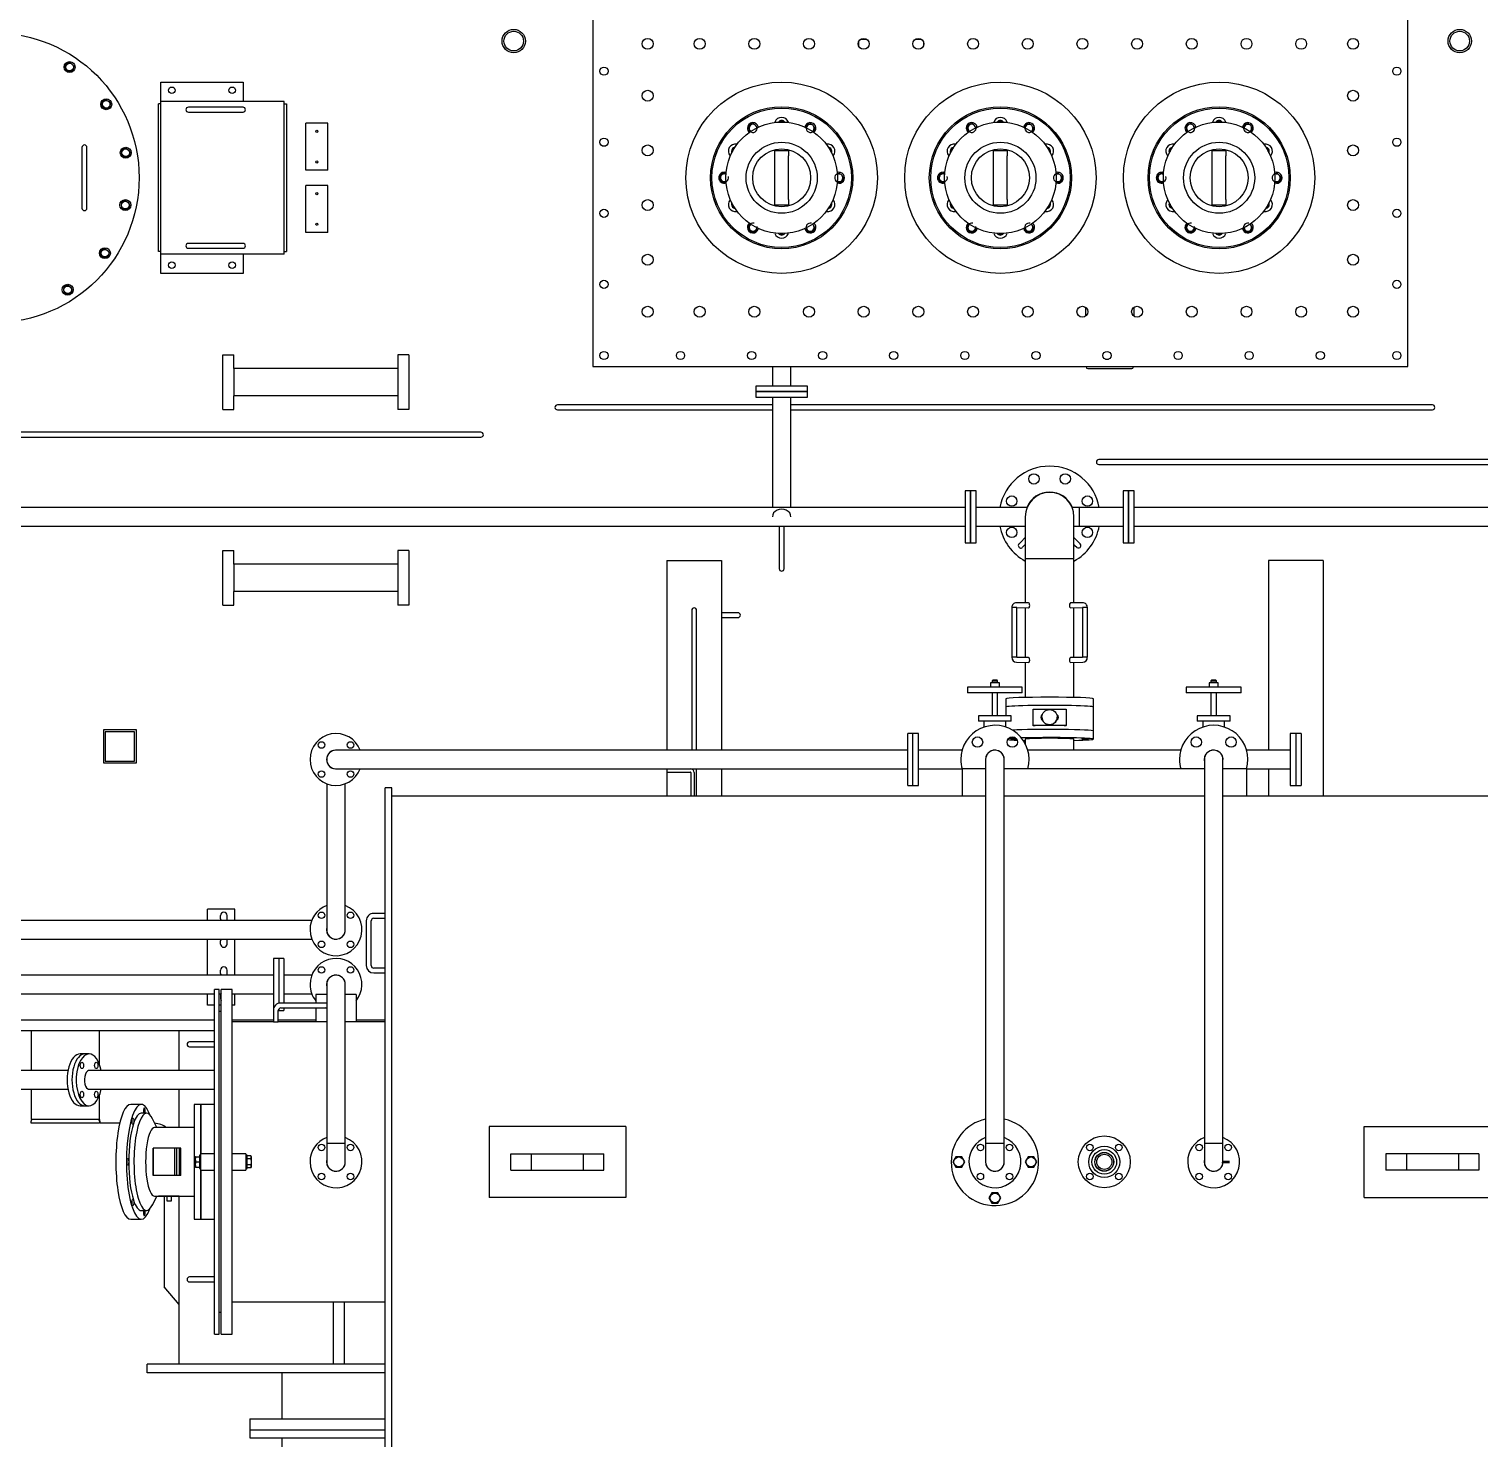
# Model space of a CAD drawing. Header units: millimetres. Extents: x 89978 to 501025, y -351975 to 835730.
# Drawn here: x 149587 to 152238, y -213591 to -211014 of the extents above; entities that cross this region are included whole.
import ezdxf

# ---------------------------------------------------------------- set-up
doc = ezdxf.new("R2010")
doc.units = ezdxf.units.MM
doc.header["$LTSCALE"] = 150
doc.layers.add('------00 Switch Gear_154kV', color=4, linetype='Continuous')

# ---------------------------------------------------------------- blocks, each defined once
blk = doc.blocks.new('X-1F-PLAN$0$top tr')
at = {"layer": '------00 Switch Gear_154kV', "linetype": 'Continuous'}
for p, q in [((322630, 115932.9), (322630, 116222.9)), ((322429, 116111.9), (322429, 114743.9)), ((322441, 116111.9), (322441, 114743.9)), ((322688.5, 115932.9), (322441, 115932.9)), ((322688.5, 115917.9), (322688.5, 115932.9)), ((322688.5, 115917.9), (322441, 115917.9)), ((322688.5, 115917.9), (322441, 115917.9)), ((322688.5, 115897.9), (322688.5, 115917.9)), ((322688.5, 115897.9), (322441, 115897.9)), ((322630, 115813.9), (322630, 115897.9)), ((322441, 115813.9), (322876, 115813.9)), ((322441, 115797.9), (322876, 115797.9)), ((322516, 115683.9), (322516, 115797.9)), ((322536, 115683.9), (322536, 115797.9)), ((322818, 115797.9), (322818, 115490.7)), ((322876, 115813.9), (322876, 115797.9)), ((322721, 115742.9), (322721, 115112.9)), ((322741, 115742.9), (322721, 115742.9)), ((322741, 115742.9), (322741, 115112.9)), ((322744.4, 115742.9), (322744.4, 115112.9)), ((322753.4, 115742.9), (322744.4, 115742.9)), ((322753.4, 115742.9), (322753.4, 115112.9)), ((322744.4, 115702.9), (322741, 115702.9)), ((322721, 115683.9), (322441, 115683.9)), ((322818, 115688.6), (322845.1, 115656.6)), ((322794.4, 115647.4), (322753.4, 115647.4)), ((322753.4, 115638.4), (322794.4, 115638.4)), ((322798.9, 115647.4), (322794.4, 115647.4)), ((322794.4, 115638.4), (322798.9, 115638.4)), ((322845.1, 115490.9), (322845.1, 115656.6)), ((322778.4, 115532.9), (322753.4, 115532.9)), ((322778.4, 115532.9), (322778.4, 115442.9)), ((322778.4, 115442.9), (322778.4, 115532.9)), ((322790.4, 115532.9), (322778.4, 115532.9)), ((322790.4, 115322.9), (322790.4, 115532.9)), ((322906.4, 115532.9), (322887, 115532.9)), ((322866.7, 115506.8), (322858.8, 115490.7)), ((322887, 115516.9), (322877.4, 115516.9)), ((320651, 115492.8), (320401, 115492.8)), ((320651, 115492.8), (320651, 115363)), ((321320.6, 115503.4), (321315.1, 115493.9)), ((321315.1, 115493.9), (321320.6, 115484.4)), ((321331.5, 115503.4), (321320.6, 115503.4)), ((321320.6, 115484.4), (321331.5, 115484.4)), ((321337, 115493.9), (321331.5, 115503.4)), ((321331.5, 115484.4), (321337, 115493.9)), ((322001, 115363), (322001, 115492.8)), ((322001, 115492.8), (322251, 115492.8)), ((322251, 115363), (322251, 115492.8)), ((322862.8, 115490.7), (322790.4, 115490.7)), ((322818, 115490.9), (322835.5, 115490.9)), ((322840.5, 115498.9), (322831.5, 115498.9)), ((322831.5, 115498.9), (322831.5, 115490.9)), ((322835.5, 115490.9), (322855.5, 115490.9)), ((322840.5, 115490.9), (322840.5, 115498.9)), ((322855.5, 115490.9), (322855.5, 115490.7)), ((322814.5, 115452.9), (322817.1, 115452.9)), ((322814.5, 115452.9), (322814.5, 115402.9)), ((322817.1, 115452.9), (322821.9, 115452.9)), ((322817.1, 115452.9), (322817.1, 115402.9)), ((322821.9, 115452.9), (322825.8, 115452.9)), ((322821.9, 115452.9), (322821.9, 115402.9)), ((322825.8, 115452.9), (322864.4, 115452.9)), ((322825.8, 115452.9), (322825.8, 115402.9)), ((322864.4, 115452.9), (322865.4, 115452.9)), ((322864.4, 115452.9), (322864.4, 115402.9)), ((322865.4, 115452.9), (322865.4, 115402.9)), ((320441, 115442.9), (320478.5, 115442.9)), ((320441, 115412.9), (320441, 115442.9)), ((320478.5, 115442.9), (320573.5, 115442.9)), ((320478.5, 115412.9), (320478.5, 115442.9)), ((320573.5, 115442.9), (320611, 115442.9)), ((320573.5, 115412.9), (320573.5, 115442.9)), ((320611, 115412.9), (320611, 115442.9)), ((320910.9, 115429.1), (320897.3, 115429.1)), ((320909, 115426.8), (320897.3, 115426.8)), ((320909, 115427.9), (320909, 115393.9)), ((320943, 115393.9), (320943, 115427.9)), ((321254.6, 115437.4), (321249.1, 115427.9)), ((321249.1, 115427.9), (321254.6, 115418.4)), ((321265.5, 115437.4), (321254.6, 115437.4)), ((321271, 115427.9), (321265.5, 115437.4)), ((321265.5, 115418.4), (321271, 115427.9)), ((321309, 115427.9), (321309, 115393.9)), ((321343, 115393.9), (321343, 115427.9)), ((321386.6, 115437.4), (321381.1, 115427.9)), ((321381.1, 115427.9), (321386.6, 115418.4)), ((321397.5, 115437.4), (321386.6, 115437.4)), ((321403, 115427.9), (321397.5, 115437.4)), ((321397.5, 115418.4), (321403, 115427.9)), ((322078.5, 115442.9), (322041, 115442.9)), ((322041, 115442.9), (322041, 115412.9)), ((322173.5, 115442.9), (322078.5, 115442.9)), ((322078.5, 115442.9), (322078.5, 115412.9)), ((322211, 115442.9), (322173.5, 115442.9)), ((322173.5, 115442.9), (322173.5, 115412.9)), ((322211, 115442.9), (322211, 115412.9)), ((322514, 115427.9), (322514, 115393.9)), ((322548, 115393.9), (322548, 115427.9)), ((322686.9, 115438.9), (322685.7, 115436.9)), ((322685.7, 115436.9), (322685.7, 115418.9)), ((322686.9, 115438.9), (322693.7, 115438.9)), ((322686.9, 115433.4), (322693.7, 115433.4)), ((322693.7, 115439.9), (322693.7, 115415.9)), ((322696, 115439.9), (322693.7, 115439.9)), ((322696, 115412.9), (322696, 115442.9)), ((322721, 115442.9), (322696, 115442.9)), ((322778.4, 115442.9), (322753.4, 115442.9)), ((322778.4, 115442.9), (322778.4, 115412.9)), ((322780.7, 115439.9), (322778.4, 115439.9)), ((322780.7, 115415.9), (322780.7, 115439.9)), ((322787.6, 115437.4), (322780.7, 115437.4)), ((322787.6, 115427.9), (322780.7, 115427.9)), ((322787.6, 115437.4), (322788.5, 115437.4)), ((322788.7, 115418.9), (322788.7, 115436.9)), ((320441, 115412.9), (320478.5, 115412.9)), ((320478.5, 115412.9), (320573.5, 115412.9)), ((320573.5, 115412.9), (320611, 115412.9)), ((321254.6, 115418.4), (321265.5, 115418.4)), ((321386.6, 115418.4), (321397.5, 115418.4)), ((322078.5, 115412.9), (322041, 115412.9)), ((322173.5, 115412.9), (322078.5, 115412.9)), ((322211, 115412.9), (322173.5, 115412.9)), ((322685.7, 115418.9), (322686.9, 115417)), ((322686.9, 115422.5), (322693.7, 115422.5)), ((322686.9, 115417), (322693.7, 115417)), ((322693.7, 115415.9), (322696, 115415.9)), ((322696, 115412.9), (322721, 115412.9)), ((322753.4, 115412.9), (322778.4, 115412.9)), ((322778.4, 115415.9), (322780.7, 115415.9)), ((322778.4, 115412.9), (322778.4, 115322.9)), ((322778.4, 115322.9), (322778.4, 115412.9)), ((322787.6, 115418.4), (322780.7, 115418.4)), ((322787.6, 115418.4), (322788.4, 115418.4)), ((322788.5, 115418.4), (322788.7, 115418.9)), ((322814.5, 115402.9), (322817.1, 115402.9)), ((322817.1, 115402.9), (322821.9, 115402.9)), ((322821.9, 115402.9), (322825.8, 115402.9)), ((322825.8, 115402.9), (322864.4, 115402.9)), ((322864.4, 115402.9), (322865.4, 115402.9)), ((320943, 115393.9), (320909, 115393.9)), ((320943, 115393.9), (320909, 115393.9)), ((320909, 115393.9), (320909, 115295)), ((320943, 115295), (320943, 115393.9)), ((321343, 115393.9), (321309, 115393.9)), ((321343, 115393.9), (321309, 115393.9)), ((321309, 115393.9), (321309, 115295)), ((321343, 115295), (321343, 115393.9)), ((322548, 115393.9), (322514, 115393.9)), ((322548, 115393.9), (322514, 115393.9)), ((322514, 115393.9), (322514, 115310.7)), ((322548, 115310.7), (322548, 115393.9)), ((320651, 115363), (320401, 115363)), ((322001, 115363), (322251, 115363)), ((322790.4, 115365.2), (322862.8, 115365.2)), ((322818, 115365.2), (322818, 115294.9)), ((322858.8, 115365.2), (322866.7, 115349.1)), ((322926.4, 115356.9), (322962.3, 115356.9)), ((322962.3, 115356.9), (322962.3, 115353.8)), ((322963.5, 115356.9), (323088.5, 115356.9)), ((322963.5, 115353.7), (322963.5, 115356.9)), ((323088.5, 115349.9), (322963.5, 115349.9)), ((322963.5, 115349.9), (322963.5, 115306.1)), ((323088.5, 115356.9), (323088.5, 115353.7)), ((323088.5, 115294.9), (323088.5, 115349.9)), ((322753.4, 115322.9), (322778.4, 115322.9)), ((322778.4, 115322.9), (322790.4, 115322.9)), ((322877.4, 115338.9), (322887, 115338.9)), ((322887, 115322.9), (322906.4, 115322.9)), ((322990.3, 115325.4), (322982.5, 115325.4)), ((322999, 115325.4), (322990.3, 115325.4)), ((320909, 115295), (320909, 115271)), ((320943, 115271), (320943, 115295)), ((321309, 115295), (321309, 115271)), ((321343, 115271), (321343, 115295)), ((322514, 115310.7), (322514, 115283.3)), ((322548, 115283.3), (322548, 115310.7)), ((322984, 115294.9), (322753.4, 115294.9)), ((323370.1, 115294.9), (323021, 115294.9)), ((320909, 115271), (320909, 114702)), ((320943, 114702), (320943, 115271)), ((321309, 115271), (321309, 114702)), ((321343, 114702), (321343, 115271)), ((322514, 115283.3), (322514, 115110)), ((322548, 115110), (322548, 115283.3)), ((322753.4, 115260.9), (322984, 115260.9)), ((322818, 115260.9), (322818, 115187.9)), ((322963.5, 115249.8), (322963.5, 115187.9)), ((323021, 115260.9), (323370.1, 115260.9)), ((323088.5, 115187.9), (323088.5, 115260.9)), ((322794.4, 115217.4), (322753.4, 115217.4)), ((322798.9, 115217.4), (322794.4, 115217.4)), ((322982.5, 115230.4), (322990.3, 115230.4)), ((322990.3, 115230.4), (322999, 115230.4)), ((322753.4, 115208.4), (322794.4, 115208.4)), ((323229, 115187.9), (322753.4, 115187.9)), ((322794.4, 115208.4), (322798.9, 115208.4)), ((322441, 115171.9), (322514, 115171.9)), ((322494, 115167.9), (322441, 115167.9)), ((322494, 115121.9), (322494, 115171.9)), ((322494, 115171.9), (322514, 115171.9)), ((322548, 115171.9), (322636.5, 115171.9)), ((322548, 115171.9), (322568, 115171.9)), ((322568, 115146.4), (322568, 115171.9)), ((322636.5, 115167.9), (322568, 115167.9)), ((322645.5, 115171.9), (322636.5, 115171.9)), ((322636.5, 115171.9), (322636.5, 115150.9)), ((322645.5, 115171.9), (322721, 115171.9)), ((322645.5, 115150.9), (322645.5, 115171.9)), ((322721, 115167.9), (322645.5, 115167.9)), ((323229, 115167.9), (322753.4, 115167.9)), ((322632, 115146.4), (322550, 115146.4)), ((322550, 115137.4), (322632, 115137.4)), ((322568, 115121.9), (322568, 115137.4)), ((322626.5, 115146.4), (322626.5, 115150.9)), ((322635.5, 115150.9), (322626.5, 115150.9)), ((322626.5, 115055.9), (322626.5, 115137.4)), ((322635.5, 115148.1), (322635.5, 115150.9)), ((322635.5, 115148.1), (322635.5, 115150.9)), ((322636.5, 115150.9), (322635.5, 115150.9)), ((322635.5, 115055.9), (322635.5, 115137.9)), ((322635.5, 115055.9), (322635.5, 115137.9)), ((322645.5, 115055.9), (322645.5, 115150.9)), ((322716, 115141.4), (322721, 115141.4)), ((322716, 115141.4), (322716, 115120.4)), ((322741, 115152.9), (322744.4, 115152.9)), ((322741, 115141.4), (322744.4, 115141.4)), ((322753.4, 115141.4), (322759, 115141.4)), ((322759, 115141.4), (322766, 115141.4)), ((322766, 115141.4), (322766, 115120.4)), ((322494, 115121.9), (322514, 115121.9)), ((322514, 115110), (322514, 115103.4)), ((322548, 115121.9), (322568, 115121.9)), ((322548, 115103.4), (322548, 115110)), ((322626.5, 115120.4), (322575.4, 115120.4)), ((322721, 115120.4), (322645.5, 115120.4)), ((322721, 115112.9), (322741, 115112.9)), ((322744.4, 115120.4), (322741, 115120.4)), ((322742, 115123.4), (322742, 115129.4)), ((322744.4, 115112.9), (322753.4, 115112.9)), ((323212, 115120.4), (322753.4, 115120.4)), ((322462, 115082.4), (322441, 115082.4)), ((322531, 115086.4), (322534, 115086.4)), ((322575.4, 115086.4), (322626.5, 115086.4)), ((322645.5, 115086.4), (323212, 115086.4)), ((322716, 115086.4), (322716, 115020.4)), ((322730, 115083.4), (322730, 115077.4)), ((322742, 115083.4), (322742, 115077.4)), ((322766, 115086.4), (322766, 115020.4)), ((322441, 115073.4), (322462, 115073.4)), ((322466.5, 115068.9), (322466.5, 114986.9)), ((322475.5, 114986.9), (322475.5, 115068.9)), ((322626.5, 115055.9), (322635.5, 115055.9)), ((322635.5, 115055.9), (322645.5, 115055.9)), ((322730, 115029.4), (322730, 115023.4)), ((322742, 115029.4), (322742, 115023.4)), ((322514, 115003.4), (322514, 114991.9)), ((322534, 115020.4), (322531, 115020.4)), ((322548, 114991.9), (322548, 115003.4)), ((323291.5, 115020.4), (322575.4, 115020.4)), ((322462, 114982.4), (322441, 114982.4)), ((322441, 114973.4), (322462, 114973.4)), ((322514, 114991.9), (322514, 114736.3)), ((322548, 114736.3), (322548, 114991.9)), ((322575.4, 114986.4), (323291.5, 114986.4)), ((322716, 114986.4), (322716, 114965.4)), ((322730, 114983.4), (322730, 114977.4)), ((322742, 114983.4), (322742, 114977.4)), ((322766, 114986.4), (322766, 114965.4)), ((322716, 114965.4), (322759, 114965.4)), ((322759, 114965.4), (322766, 114965.4)), ((320223, 114758.9), (320866, 114758.9)), ((320726, 114327.9), (320726, 114758.9)), ((320766, 114644.4), (320766, 114739.4)), ((320776, 114739.4), (320766, 114739.4)), ((320776, 114644.4), (320776, 114739.4)), ((320776, 114644.4), (320776, 114739.4)), ((320786, 114739.4), (320776, 114739.4)), ((320786, 114644.4), (320786, 114739.4)), ((320826, 114708.9), (320826, 114758.9)), ((320866, 114708.9), (320866, 114758.9)), ((320866, 114758.9), (320909, 114758.9)), ((320943, 114758.9), (321309, 114758.9)), ((321343, 114758.9), (321386, 114758.9)), ((321386, 114758.9), (322429, 114758.9)), ((321386, 114708.9), (321386, 114758.9)), ((321466, 114739.4), (321466, 114644.4)), ((321476, 114739.4), (321466, 114739.4)), ((321476, 114739.4), (321476, 114644.4)), ((321476, 114739.4), (321476, 114644.4)), ((321485, 114739.4), (321476, 114739.4)), ((321485, 114739.4), (321485, 114644.4)), ((321826, 114708.9), (321826, 114758.9)), ((321871.5, 114758.9), (321871.5, 114708.9)), ((321876, 114715.9), (321876, 114758.9)), ((321882, 114715.9), (321882, 114758.9)), ((321926, 114714.9), (321926, 114758.9)), ((322429, 114743.9), (322441, 114743.9)), ((320865.9, 114708.9), (320786, 114708.9)), ((320866, 114708.9), (320909, 114708.9)), ((320943, 114708.9), (321309, 114708.9)), ((321343, 114708.9), (321386, 114708.9)), ((321466, 114708.9), (321386.2, 114708.9)), ((321883, 114708.9), (321485, 114708.9)), ((321880.5, 114708.9), (321880.5, 114709.4)), ((321926, 114714.9), (321883, 114714.9)), ((321926, 114708.9), (321883, 114708.9)), ((321926, 114708.9), (321926, 114714.9)), ((322497, 114708.9), (321926, 114708.9)), ((322531, 114708.9), (322497, 114708.9)), ((320909, 114702), (320909, 114691.9)), ((320943, 114691.9), (320943, 114702)), ((321309, 114702), (321309, 114691.9)), ((321343, 114691.9), (321343, 114702)), ((322548, 114691.9), (322548, 114694.9)), ((322956, 114697.9), (322896, 114697.9)), ((322896, 114697.9), (322896, 114637.9)), ((322899.2, 114694.7), (322899.2, 114641.1)), ((322952.8, 114694.7), (322899.2, 114694.7)), ((322952.8, 114641.1), (322952.8, 114694.7)), ((322956, 114637.9), (322956, 114697.9)), ((320786, 114674.9), (320865.9, 114674.9)), ((320826, 114327.9), (320826, 114674.9)), ((320986.2, 114674.9), (321265.9, 114674.9)), ((321181.5, 114674.9), (321181.5, 114654.7)), ((321270.6, 114654.7), (321270.6, 114663.1)), ((321386.2, 114674.9), (321466, 114674.9)), ((321485, 114674.9), (322497, 114674.9)), ((321826, 114327.9), (321826, 114674.9)), ((321871.5, 114674.9), (321871.5, 114424.7)), ((321880.5, 114424.7), (321880.5, 114674.9)), ((321926, 114327.9), (321926, 114674.9)), ((322497, 114674.9), (322531, 114674.9)), ((320766, 114644.4), (320776, 114644.4)), ((320776, 114644.4), (320786, 114644.4)), ((320906, 114632.7), (320906, 114621.9)), ((320946, 114621.9), (320946, 114632.7)), ((321146, 114654.7), (321146, 114639.7)), ((321146, 114639.7), (321146, 114595.8)), ((321196, 114630.2), (321196, 114630)), ((321196, 114630), (321226, 114630)), ((321196, 114600), (321196, 114630)), ((321226, 114630), (321256, 114630)), ((321256, 114630.2), (321256, 114630)), ((321256, 114630), (321256, 114600)), ((321306, 114632.7), (321306, 114621.9)), ((321346, 114621.9), (321346, 114632.7)), ((321466, 114644.4), (321476, 114644.4)), ((321476, 114644.4), (321485, 114644.4)), ((322896, 114637.9), (322956, 114637.9)), ((322899.2, 114641.1), (322952.8, 114641.1)), ((320896, 114621.9), (320956, 114621.9)), ((320896, 114621.9), (320896, 114611.9)), ((320896, 114611.9), (320956, 114611.9)), ((320921, 114611.9), (320921, 114569.9)), ((320931, 114569.9), (320931, 114611.9)), ((320956, 114611.9), (320956, 114621.9)), ((321209.8, 114615), (321209.8, 114614.6)), ((321213.1, 114619.9), (321211.9, 114619.1)), ((321212.9, 114619.4), (321211.9, 114618.7)), ((321211.9, 114610.6), (321212.8, 114609.9)), ((321212, 114614.6), (321212, 114614.5)), ((321240.2, 114619.1), (321239, 114619.9)), ((321240.2, 114618.7), (321239.2, 114619.4)), ((321239.3, 114609.9), (321240.2, 114610.6)), ((321240, 114614.5), (321240, 114614.6)), ((321242.3, 114614.6), (321242.3, 114615)), ((321296, 114621.9), (321356, 114621.9)), ((321296, 114621.9), (321296, 114611.9)), ((321296, 114611.9), (321356, 114611.9)), ((321306, 114595.8), (321306, 114611.9)), ((321321, 114611.9), (321321, 114569.9)), ((321331, 114569.9), (321331, 114611.9)), ((321356, 114611.9), (321356, 114621.9)), ((321146, 114595.8), (321146, 114580.8)), ((321181.5, 114578.5), (321181.5, 114514.4)), ((321226, 114600), (321196, 114600)), ((321256, 114600), (321226, 114600)), ((321270.6, 114514.4), (321270.6, 114578.5)), ((321306, 114580.8), (321306, 114595.8)), ((320876, 114569.9), (320976, 114569.9)), ((320876, 114569.9), (320876, 114559.9)), ((320876, 114559.9), (320976, 114559.9)), ((320917.8, 114559.9), (320917.8, 114551.9)), ((320917.8, 114551.9), (320934.3, 114551.9)), ((320921, 114551.9), (320921, 114547.9)), ((320931, 114547.9), (320931, 114551.9)), ((320934.3, 114551.9), (320934.3, 114559.9)), ((320976, 114559.9), (320976, 114569.9)), ((321276, 114569.9), (321376, 114569.9)), ((321276, 114569.9), (321276, 114559.9)), ((321276, 114559.9), (321376, 114559.9)), ((321317.8, 114559.9), (321317.8, 114551.9)), ((321317.8, 114551.9), (321334.3, 114551.9)), ((321321, 114551.9), (321321, 114547.9)), ((321331, 114547.9), (321331, 114551.9)), ((321334.3, 114551.9), (321334.3, 114559.9)), ((321376, 114559.9), (321376, 114569.9)), ((320931, 114547.9), (320921, 114547.9)), ((320921, 114547.9), (320922, 114546.9)), ((320922, 114546.9), (320930, 114546.9)), ((320930, 114546.9), (320931, 114547.9)), ((321331, 114547.9), (321321, 114547.9)), ((321321, 114547.9), (321322, 114546.9)), ((321322, 114546.9), (321330, 114546.9)), ((321330, 114546.9), (321331, 114547.9)), ((321157, 114505), (321157, 114414.1)), ((321187.4, 114514.5), (321165.3, 114514.1)), ((321166, 114505.1), (321187.6, 114505.5)), ((321166, 114414.1), (321166, 114505)), ((321181.5, 114505.4), (321181.5, 114414.5)), ((321264.5, 114505.5), (321286.1, 114505.1)), ((321286.8, 114514.1), (321264.7, 114514.5)), ((321270.6, 114414.5), (321270.6, 114505.4)), ((321286.1, 114505), (321286.1, 114414.1)), ((321295.1, 114414.1), (321295.1, 114505)), ((321805, 114432.4), (321796, 114432.4)), ((321796, 114423.4), (321805, 114423.4)), ((321826, 114432.4), (321805, 114432.4)), ((321805, 114423.4), (321826, 114423.4)), ((321871.5, 114424.7), (321871.5, 114419.2)), ((321880.5, 114419.2), (321880.5, 114424.7)), ((321165.5, 114405.2), (321187.6, 114405.6)), ((321187.4, 114414.6), (321166, 114414.2)), ((321181.5, 114405.5), (321181.5, 114324.1)), ((321264.5, 114405.6), (321286.6, 114405.2)), ((321286.1, 114414.2), (321264.7, 114414.6)), ((321270.6, 114324.1), (321270.6, 114405.5)), ((322398, 114409.9), (322418, 114409.9)), ((322398, 114309.9), (322398, 114409.9)), ((322418, 114384.9), (322418, 114409.9)), ((322718, 114409.9), (322718, 114384.9)), ((322738, 114409.9), (322718, 114409.9)), ((322738, 114409.9), (322738, 114309.9)), ((322418, 114384.9), (322455.4, 114384.9)), ((322418, 114334.9), (322418, 114384.9)), ((322455.4, 114384.9), (322680.7, 114384.9)), ((322680.7, 114384.9), (322718, 114384.9)), ((322718, 114334.9), (322718, 114384.9)), ((321711.5, 114342.9), (321711.5, 114333.9)), ((321720.5, 114333.9), (321720.5, 114342.9)), ((320726, 114327.9), (320826, 114327.9)), ((320726, 114327.9), (320826, 114327.9)), ((321181.5, 114324.1), (321181.5, 114247.9)), ((321270.6, 114324.1), (321181.5, 114324.1)), ((321270.6, 114247.9), (321270.6, 114324.1)), ((321711.5, 114333.9), (321711.5, 114264.9)), ((321720.5, 114264.9), (321720.5, 114333.9)), ((321926, 114327.9), (321826, 114327.9)), ((321926, 114327.9), (321826, 114327.9)), ((322418, 114334.9), (322455.4, 114334.9)), ((322418, 114309.9), (322418, 114334.9)), ((322455.4, 114334.9), (322680.7, 114334.9)), ((322680.7, 114334.9), (322718, 114334.9)), ((322718, 114334.9), (322718, 114309.9)), ((321071.5, 114295.4), (321071.5, 114200.4)), ((321081.5, 114295.4), (321071.5, 114295.4)), ((321081.5, 114200.4), (321081.5, 114295.4)), ((321091.5, 114295.4), (321081.5, 114295.4)), ((321081.5, 114295.4), (321081.5, 114200.4)), ((321091.5, 114200.4), (321091.5, 114295.4)), ((321170.1, 114297.5), (321173.3, 114294.3)), ((321173.3, 114294.3), (321181.5, 114286.1)), ((321179.7, 114300.7), (321176.5, 114303.8)), ((321181.5, 114298.9), (321179.7, 114300.7)), ((321272.4, 114300.7), (321270.6, 114298.9)), ((321270.6, 114286.1), (321278.8, 114294.3)), ((321275.6, 114303.8), (321272.4, 114300.7)), ((321278.8, 114294.3), (321281.9, 114297.5)), ((321360.6, 114295.4), (321360.6, 114200.4)), ((321370.6, 114295.4), (321360.6, 114295.4)), ((321370.6, 114295.4), (321370.6, 114200.4)), ((321370.6, 114200.4), (321370.6, 114295.4)), ((321380.6, 114295.4), (321370.6, 114295.4)), ((321380.6, 114200.4), (321380.6, 114295.4)), ((322398, 114309.9), (322418, 114309.9)), ((322738, 114309.9), (322718, 114309.9)), ((321070.6, 114264.9), (319738.3, 114264.9)), ((321071.5, 114264.9), (321070.6, 114264.9)), ((321181.5, 114264.9), (321091.5, 114264.9)), ((321171.5, 114264.9), (321091.5, 114264.9)), ((321171.5, 114264.9), (321171.5, 114230.9)), ((321360.6, 114264.9), (321270.6, 114264.9)), ((321579.7, 114264.9), (321380.6, 114264.9)), ((321581.5, 114264.9), (321579.7, 114264.9)), ((323193.8, 114264.9), (321581.5, 114264.9)), ((319738.3, 114230.9), (321070.6, 114230.9)), ((321070.6, 114230.9), (321071.5, 114230.9)), ((321091.5, 114230.9), (321184.9, 114230.9)), ((321091.5, 114230.9), (321171.5, 114230.9)), ((321267.2, 114230.9), (321360.6, 114230.9)), ((321380.6, 114230.9), (321579.7, 114230.9)), ((321579.7, 114230.9), (321581.5, 114230.9)), ((321581.5, 114230.9), (323193.8, 114230.9)), ((321699, 114230.9), (321699, 114139.1)), ((321733, 114139.1), (321733, 114230.9)), ((321071.5, 114200.4), (321081.5, 114200.4)), ((321081.5, 114200.4), (321091.5, 114200.4)), ((321360.6, 114200.4), (321370.6, 114200.4)), ((321370.6, 114200.4), (321380.6, 114200.4)), ((321127, 114152.4), (319545, 114152.4)), ((321136, 114152.4), (321127, 114152.4)), ((319545, 114143.4), (321127, 114143.4)), ((321127, 114143.4), (321136, 114143.4)), ((321699, 114139.1), (321699, 114111.3)), ((321733, 114111.3), (321733, 114139.1)), ((321699, 114111.3), (321699, 114028.9)), ((321733, 114028.9), (321733, 114111.3)), ((322275, 114102.4), (322266, 114102.4)), ((323257, 114102.4), (322275, 114102.4)), ((322266, 114093.4), (322275, 114093.4)), ((322275, 114093.4), (323257, 114093.4)), ((320535, 114052.4), (320526, 114052.4)), ((321699, 114052.4), (320535, 114052.4)), ((322117, 114052.4), (321733, 114052.4)), ((322126, 114052.4), (322117, 114052.4)), ((322398, 114051.9), (322418, 114051.9)), ((322398, 113951.9), (322398, 114051.9)), ((322418, 114026.9), (322418, 114051.9)), ((322718, 114051.9), (322718, 114026.9)), ((322738, 114051.9), (322718, 114051.9)), ((322738, 114051.9), (322738, 113951.9)), ((320526, 114043.4), (320535, 114043.4)), ((320535, 114043.4), (321699, 114043.4)), ((321763.5, 114028.9), (321668.5, 114028.9)), ((321668.5, 114028.9), (321668.5, 114018.9)), ((321668.5, 114018.9), (321763.5, 114018.9)), ((321668.5, 114018.9), (321668.5, 114008.9)), ((321763.5, 114018.9), (321668.5, 114018.9)), ((321733, 114043.4), (322117, 114043.4)), ((321763.5, 114018.9), (321763.5, 114028.9)), ((321763.5, 114008.9), (321763.5, 114018.9)), ((322117, 114043.4), (322126, 114043.4)), ((322418, 114026.9), (322455.4, 114026.9)), ((322418, 113976.9), (322418, 114026.9)), ((322455.4, 114026.9), (322680.7, 114026.9)), ((322680.7, 114026.9), (322718, 114026.9)), ((322718, 113976.9), (322718, 114026.9)), ((321668.5, 114008.9), (321763.5, 114008.9)), ((321699, 114008.9), (321699, 113972.9)), ((321733, 113972.9), (321733, 114008.9)), ((322061, 113972.9), (320571, 113972.9)), ((320571, 113972.9), (320571, 113282.9)), ((321072.8, 113973.9), (321072.8, 113972.9)), ((321156.3, 113976.9), (321075.8, 113976.9)), ((321159.3, 113972.9), (321159.3, 113973.9)), ((322061, 113282.9), (322061, 113972.9)), ((322418, 113976.9), (322455.4, 113976.9)), ((322418, 113951.9), (322418, 113976.9)), ((322455.4, 113976.9), (322680.7, 113976.9)), ((322680.7, 113976.9), (322718, 113976.9)), ((322718, 113976.9), (322718, 113951.9)), ((321123.7, 113959.9), (321118.4, 113959.9)), ((322398, 113951.9), (322418, 113951.9)), ((322738, 113951.9), (322718, 113951.9)), ((321071.5, 113881.3), (321071.5, 113864.6)), ((321160.6, 113864.6), (321160.6, 113881.3)), ((322701, 113767.4), (322701, 113802.9)), ((322701, 113802.9), (322851, 113802.9)), ((322851, 113802.9), (322851, 113767.4)), ((322621.5, 113492.9), (322621.5, 113762.9)), ((322626, 113762.9), (322621.5, 113762.9)), ((322626, 113767.4), (322626, 113488.4)), ((322626, 113767.4), (322851, 113767.4)), ((322714.5, 113756.9), (322701, 113756.9)), ((322787.5, 113756.9), (322714.5, 113756.9)), ((322801, 113756.9), (322787.5, 113756.9)), ((322851, 113767.4), (322851, 113488.4)), ((322851, 113762.9), (322855.5, 113762.9)), ((322855.5, 113762.9), (322855.5, 113492.9)), ((320916, 113731.6), (320913, 113729.9)), ((320919, 113729.9), (320916, 113731.6)), ((321316, 113731.6), (321313, 113729.9)), ((321319, 113729.9), (321316, 113731.6)), ((321716, 113731.6), (321713, 113729.9)), ((321719, 113729.9), (321716, 113731.6)), ((322546, 113727.9), (322546, 113641.9)), ((322546, 113727.9), (322586, 113727.9)), ((322586, 113727.9), (322586, 113641.9)), ((322701, 113747.9), (322714.5, 113747.9)), ((322714.5, 113747.9), (322787.5, 113747.9)), ((322787.5, 113747.9), (322801, 113747.9)), ((320829.2, 113681.5), (320826.2, 113679.8)), ((320826.2, 113679.8), (320826.2, 113676.3)), ((320903.5, 113667.9), (320903.5, 113677.9)), ((320903.5, 113677.9), (320928.5, 113677.9)), ((320928.5, 113677.9), (320928.5, 113667.9)), ((321005.8, 113679.8), (321002.8, 113681.5)), ((321005.8, 113676.3), (321005.8, 113679.8)), ((321229.2, 113681.5), (321226.2, 113679.8)), ((321226.2, 113679.8), (321226.2, 113676.3)), ((321303.5, 113667.9), (321303.5, 113677.9)), ((321303.5, 113677.9), (321328.5, 113677.9)), ((321328.5, 113677.9), (321328.5, 113667.9)), ((321405.8, 113679.8), (321402.8, 113681.5)), ((321405.8, 113676.3), (321405.8, 113679.8)), ((321629.2, 113681.5), (321626.2, 113679.8)), ((321626.2, 113679.8), (321626.2, 113676.3)), ((321703.5, 113667.9), (321703.5, 113677.9)), ((321703.5, 113677.9), (321728.5, 113677.9)), ((321728.5, 113677.9), (321728.5, 113667.9)), ((321805.8, 113679.8), (321802.8, 113681.5)), ((321805.8, 113676.3), (321805.8, 113679.8)), ((322986.5, 113683.4), (322986.5, 113678.9)), ((322986.5, 113678.9), (322986.5, 113576.9)), ((322995.5, 113678.9), (322995.5, 113683.4)), ((322995.5, 113576.9), (322995.5, 113678.9)), ((320903.5, 113667.9), (320903.5, 113587.9)), ((320928.5, 113667.9), (320928.5, 113587.9)), ((321303.5, 113667.9), (321303.5, 113587.9)), ((321328.5, 113667.9), (321328.5, 113587.9)), ((321703.5, 113667.9), (321703.5, 113587.9)), ((321728.5, 113667.9), (321728.5, 113587.9)), ((322546, 113641.9), (322586, 113641.9)), ((322546, 113613.9), (322546, 113527.9)), ((322546, 113613.9), (322586, 113613.9)), ((322586, 113613.9), (322586, 113527.9)), ((320826.2, 113579.6), (320826.2, 113576.1)), ((320826.2, 113576.1), (320829.2, 113574.4)), ((320903.5, 113577.9), (320903.5, 113587.9)), ((320928.5, 113577.9), (320903.5, 113577.9)), ((320928.5, 113587.9), (320928.5, 113577.9)), ((321002.8, 113574.4), (321005.8, 113576.1)), ((321005.8, 113576.1), (321005.8, 113579.6)), ((321226.2, 113579.6), (321226.2, 113576.1)), ((321226.2, 113576.1), (321229.2, 113574.4)), ((321303.5, 113577.9), (321303.5, 113587.9)), ((321328.5, 113577.9), (321303.5, 113577.9)), ((321328.5, 113587.9), (321328.5, 113577.9)), ((321402.8, 113574.4), (321405.8, 113576.1)), ((321405.8, 113576.1), (321405.8, 113579.6)), ((321626.2, 113579.6), (321626.2, 113576.1)), ((321626.2, 113576.1), (321629.2, 113574.4)), ((321703.5, 113577.9), (321703.5, 113587.9)), ((321728.5, 113577.9), (321703.5, 113577.9)), ((321728.5, 113587.9), (321728.5, 113577.9)), ((321802.8, 113574.4), (321805.8, 113576.1)), ((321805.8, 113576.1), (321805.8, 113579.6)), ((322986.5, 113576.9), (322986.5, 113572.4)), ((322995.5, 113572.4), (322995.5, 113576.9)), ((320913, 113526), (320916, 113524.3)), ((320916, 113524.3), (320919, 113526)), ((321313, 113526), (321316, 113524.3)), ((321316, 113524.3), (321319, 113526)), ((321713, 113526), (321716, 113524.3)), ((321716, 113524.3), (321719, 113526)), ((322546, 113527.9), (322586, 113527.9)), ((322626, 113492.9), (322621.5, 113492.9)), ((322626, 113488.4), (322851, 113488.4)), ((322714.5, 113507.9), (322701, 113507.9)), ((322701, 113498.9), (322714.5, 113498.9)), ((322701, 113452.9), (322701, 113488.4)), ((322787.5, 113507.9), (322714.5, 113507.9)), ((322714.5, 113498.9), (322787.5, 113498.9)), ((322801, 113507.9), (322787.5, 113507.9)), ((322787.5, 113498.9), (322801, 113498.9)), ((322851, 113492.9), (322855.5, 113492.9)), ((322851, 113488.4), (322851, 113452.9)), ((322851, 113452.9), (322701, 113452.9)), ((321456.5, 113379.8), (321456.5, 113386.1)), ((321575.5, 113379.8), (321575.5, 113386.1)), ((321460, 113374.9), (321472, 113374.9)), ((321560, 113374.9), (321572, 113374.9))]:
    blk.add_line(p, q, dxfattribs=at)
for centre, radius in [((321326, 115493.9), 9), ((320899.5, 115454.5), 6), ((320899.5, 115454.5), 6), ((320952.6, 115454.5), 6), ((320952.6, 115454.5), 6), ((321126, 115427.9), 47.5), ((321099.5, 115454.5), 6), ((321126, 115427.9), 28.5), ((321152.6, 115454.5), 6), ((321299.5, 115454.5), 6), ((321352.6, 115454.5), 6), ((322504.5, 115454.5), 6), ((322557.6, 115454.5), 6), ((321126, 115427.9), 22.5), ((321126, 115427.9), 17.2), ((321126, 115427.9), 17), ((321126, 115427.9), 13.8), ((321260, 115427.9), 9), ((321392, 115427.9), 9), ((320899.5, 115401.4), 6), ((320899.5, 115401.4), 6), ((320952.6, 115401.4), 6), ((320952.6, 115401.4), 6), ((321099.5, 115401.4), 6), ((321152.6, 115401.4), 6), ((321299.5, 115401.4), 6), ((321352.6, 115401.4), 6), ((322504.5, 115401.4), 6), ((322557.6, 115401.4), 6), ((322504.5, 115076.9), 6), ((322557.6, 115076.9), 6), ((322504.5, 115030), 6), ((322557.6, 115030), 6), ((322504.5, 114976.9), 6), ((322557.6, 114976.9), 6), ((322504.5, 114718.5), 6), ((322557.6, 114718.5), 6), ((320894.2, 114660.1), 9.5), ((320957.9, 114660.1), 9.5), ((321294.2, 114660.1), 9.5), ((321357.9, 114660.1), 9.5), ((322504.5, 114665.4), 6), ((322557.6, 114665.4), 6), ((321156.8, 114276.6), 9.5), ((321295.3, 114276.6), 9.5), ((321156.8, 114219.2), 9.5), ((321295.3, 114219.2), 9.5), ((321197.3, 114178.7), 9.5), ((321254.7, 114178.7), 9.5), ((320591, 113952.9), 7.5), ((320731, 113952.9), 7.5), ((320861, 113952.9), 7.5), ((320991, 113952.9), 7.5), ((321121, 113952.9), 7.5), ((321251, 113952.9), 7.5), ((321381, 113952.9), 7.5), ((321511, 113952.9), 7.5), ((321641, 113952.9), 7.5), ((321771, 113952.9), 7.5), ((321901, 113952.9), 7.5), ((322041, 113952.9), 7.5), ((323156, 113627.9), 265), ((320671, 113872.9), 10), ((320766, 113872.9), 10), ((320866, 113872.9), 10), ((320966, 113872.9), 10), ((321066, 113872.9), 10), ((321166, 113872.9), 10), ((321266, 113872.9), 10), ((321366, 113872.9), 10), ((321466, 113872.9), 10), ((321566, 113872.9), 10), ((321666, 113872.9), 10), ((321766, 113872.9), 10), ((321866, 113872.9), 10), ((321961, 113872.9), 10), ((323021.6, 113832.8), 10), ((323021.6, 113832.8), 6.92), ((320591, 113822.9), 7.5), ((322041, 113822.9), 7.5), ((320671, 113777.9), 10), ((320916, 113627.9), 175), ((321316, 113627.9), 175), ((321716, 113627.9), 175), ((321961, 113777.9), 10), ((322721, 113787.9), 6), ((322831, 113787.9), 6), ((320916, 113627.9), 130), ((320916, 113627.9), 127.5), ((321316, 113627.9), 130), ((321316, 113627.9), 127.5), ((321716, 113627.9), 130), ((321716, 113627.9), 127.5), ((322953.5, 113765.8), 10), ((322953.5, 113765.8), 6.92), ((320916, 113627.9), 102), ((321316, 113627.9), 102), ((321716, 113627.9), 102), ((322566, 113712.9), 2), ((320591, 113692.9), 7.5), ((320671, 113677.9), 10), ((320916, 113627.9), 65), ((320916, 113627.9), 53), ((321316, 113627.9), 65), ((321316, 113627.9), 53), ((321716, 113627.9), 65), ((321716, 113627.9), 53), ((321961, 113677.9), 10), ((322041, 113692.9), 7.5), ((322916.2, 113677.8), 10), ((322916.2, 113677.8), 6.92), ((322566, 113656.9), 2), ((322566, 113598.9), 2), ((320591, 113562.9), 7.5), ((320671, 113577.9), 10), ((321961, 113577.9), 10), ((322041, 113562.9), 7.5), ((322915.4, 113582.2), 10), ((322915.4, 113582.2), 6.92), ((322566, 113542.9), 2), ((322951.2, 113493.5), 10), ((322951.2, 113493.5), 6.92), ((320671, 113477.9), 10), ((321961, 113477.9), 10), ((322721, 113467.9), 6), ((322831, 113467.9), 6), ((320591, 113432.9), 7.5), ((322041, 113432.9), 7.5), ((323018.2, 113425.4), 10), ((323018.2, 113425.4), 6.92), ((320476, 113377.9), 21.4), ((320476, 113377.9), 17.9), ((320671, 113382.9), 10), ((320766, 113382.9), 10), ((320866, 113382.9), 10), ((320966, 113382.9), 10), ((321066, 113382.9), 10), ((321166, 113382.9), 10), ((321266, 113382.9), 10), ((321366, 113382.9), 10), ((321466, 113382.9), 10), ((321566, 113382.9), 10), ((321666, 113382.9), 10), ((321766, 113382.9), 10), ((321866, 113382.9), 10), ((321961, 113382.9), 10), ((322206, 113377.9), 21.4), ((322206, 113377.9), 17.9)]:
    blk.add_circle(centre, radius, dxfattribs=at)
for centre, radius, start, end in [((322798.9, 115642.9), 4.5, 0, 90), ((322798.9, 115642.9), 4.5, 270, 0), ((321326, 115427.9), 80, 0, 257.7311), ((320926, 115427.9), 47.5, 0, 249.029), ((320926, 115427.9), 47.5, 0, 249.029), ((321326, 115427.9), 47.5, 0, 249.029), ((322531, 115427.9), 47.5, 0, 249.029), ((320926, 115427.9), 17.2, 0, 189.7665), ((320926, 115427.9), 17, 0, 180), ((320926, 115427.9), 17, 0, 180), ((320926, 115427.9), 47.5, 290.971, 0), ((320926, 115427.9), 47.5, 290.971, 0), ((320926, 115427.9), 17.2, 350.2335, 0), ((321326, 115427.9), 17.2, 0, 189.7665), ((321326, 115427.9), 17, 0, 180), ((321326, 115427.9), 17, 0, 180), ((321326, 115427.9), 80, 282.2689, 0), ((321326, 115427.9), 47.5, 290.971, 0), ((321326, 115427.9), 17.2, 350.2335, 0), ((322531, 115427.9), 17.2, 0, 189.7665), ((322531, 115427.9), 17, 0, 180), ((322531, 115427.9), 17, 0, 180), ((322531, 115427.9), 47.5, 290.971, 0), ((322531, 115427.9), 17.2, 350.2335, 0), ((322691, 115436.2), 4.91, 146.0412, 213.9588), ((322774.6, 115432.7), 13.8, 339.9158, 20.0842), ((322774.6, 115423.2), 13.8, 339.9158, 20.0842), ((322691, 115419.7), 4.91, 146.0412, 213.9588), ((322868, 115406.9), 50, 236.6892, 263.8343), ((322968.3, 115353.8), 6, 180, 219.8429), ((322969.5, 115353.7), 6, 180, 218.7589), ((323082.5, 115353.7), 6, 321.2411, 0), ((322798.9, 115212.9), 4.5, 0, 90), ((322798.9, 115212.9), 4.5, 270, 0), ((322531, 115103.4), 47.5, 141.1643, 0), ((322550, 115150.9), 4.5, 243.6122, 270), ((322550, 115150.9), 13.5, 261.4804, 270), ((322531, 115103.4), 47.5, 0, 38.8357), ((322632, 115150.9), 4.5, 270, 0), ((322632, 115150.9), 13.5, 270, 0), ((322736, 115129.4), 6, 0, 33.5573), ((322531, 115103.4), 17.2, 170.2335, 0), ((322531, 115103.4), 17.2, 0, 9.7665), ((322736, 115123.4), 6, 330, 0), ((322462, 115068.9), 13.5, 0, 90), ((322531, 115103.4), 17, 180, 0), ((322736, 115083.4), 6, 150, 180), ((322736, 115083.4), 6, 0, 30), ((322462, 115068.9), 4.5, 0, 90), ((322736, 115077.4), 6, 180, 0), ((322531, 115003.4), 47.5, 0, 249.029), ((322736, 115029.4), 6, 0, 180), ((322531, 115003.4), 17.2, 0, 189.7665), ((322531, 115003.4), 17, 0, 180), ((322531, 115003.4), 47.5, 290.971, 0), ((322531, 115003.4), 17.2, 350.2335, 0), ((322736, 115023.4), 6, 180, 210), ((322736, 115023.4), 6, 330, 0), ((322462, 114986.9), 4.5, 270, 0), ((322462, 114986.9), 13.5, 270, 0), ((322736, 114983.4), 6, 150, 180), ((322736, 114977.4), 6, 180, 0), ((322736, 114983.4), 6, 0, 30), ((322531, 114691.9), 47.5, 0, 159.029), ((320926, 114691.9), 62.5, 163.7398, 0), ((320926, 114691.9), 62.5, 0, 15.7833), ((321326, 114691.9), 62.5, 164.2167, 0), ((321326, 114691.9), 62.5, 0, 16.2602), ((321883, 114715.9), 7, 180, 270), ((321883, 114715.9), 1, 180, 270), ((322531, 114691.9), 17.2, 0, 99.7665), ((322531, 114691.9), 17, 0, 90), ((320926, 114691.9), 17.2, 170.2335, 0), ((320926, 114691.9), 17, 180, 0), ((320926, 114691.9), 17.2, 0, 9.7665), ((321326, 114691.9), 17.2, 170.2335, 0), ((321326, 114691.9), 17, 180, 0), ((321326, 114691.9), 17.2, 0, 9.7665), ((322531, 114691.9), 47.5, 200.971, 0), ((322531, 114691.9), 17.2, 260.2335, 0), ((322531, 114691.9), 17, 270, 0), ((321165.8, 114505.3), 8.79, 93.0913, 181.9713), ((321286.3, 114505.3), 8.81, 358.1982, 86.7391), ((321796, 114427.9), 4.5, 90, 270), ((321876, 114419.2), 4.5, 180, 0), ((321165.6, 114413.8), 8.61, 177.945, 269.2242), ((321286.5, 114413.7), 8.59, 270.6136, 2.2171), ((321716, 114342.9), 4.5, 0, 180), ((321226, 114247.9), 92.5, 118.7914, 169.4098), ((321226, 114247.9), 92.5, 10.5902, 61.2086), ((321173.3, 114300.7), 4.5, 45, 225), ((321278.8, 114300.7), 4.5, 0, 135), ((321278.8, 114300.7), 4.5, 315, 0), ((321226, 114247.9), 92.5, 190.5902, 349.4098), ((321226, 114247.9), 44.5, 180, 0), ((321226, 114247.9), 44.5, 180, 0), ((321226, 114247.9), 45, 202.1961, 337.8039), ((321136, 114147.9), 4.5, 0, 90), ((321136, 114147.9), 4.5, 270, 0), ((322266, 114097.9), 4.5, 90, 270), ((320526, 114047.9), 4.5, 90, 270), ((322126, 114047.9), 4.5, 0, 90), ((322126, 114047.9), 4.5, 270, 0), ((321075.8, 113973.9), 3, 90, 180), ((321156.3, 113973.9), 3, 0, 90), ((323021.6, 113832.8), 8, 255, 195), ((322701, 113752.4), 4.5, 90, 270), ((322801, 113752.4), 4.5, 0, 90), ((322953.5, 113765.8), 8, 255, 195), ((320863.5, 113718.9), 10, 9.9199, 230.0801), ((320916, 113725.4), 13, 19.4182, 160.5818), ((320916, 113725.4), 7.19, 37.1303, 142.8697), ((320968.5, 113718.9), 10, 0, 170.0801), ((321263.5, 113718.9), 10, 9.9199, 230.0801), ((321316, 113725.4), 13, 19.4182, 160.5818), ((321316, 113725.4), 7.19, 37.1303, 142.8697), ((321368.5, 113718.9), 10, 0, 170.0801), ((321663.5, 113718.9), 10, 9.9199, 230.0801), ((321716, 113725.4), 13, 19.4182, 160.5818), ((321716, 113725.4), 7.19, 37.1303, 142.8697), ((321768.5, 113718.9), 10, 0, 170.0801), ((322801, 113752.4), 4.5, 270, 0), ((320863.5, 113718.9), 8, 255, 195), ((320863.5, 113718.9), 6.92, 2.5853, 237.4147), ((320968.5, 113718.9), 8, 255, 195), ((320968.5, 113718.9), 6.92, 0, 177.4147), ((320968.5, 113718.9), 6.92, 302.5853, 0), ((320968.5, 113718.9), 10, 309.9199, 0), ((321263.5, 113718.9), 8, 255, 195), ((321263.5, 113718.9), 6.92, 2.5853, 237.4147), ((321368.5, 113718.9), 8, 255, 195), ((321368.5, 113718.9), 6.92, 0, 177.4147), ((321368.5, 113718.9), 6.92, 302.5853, 0), ((321368.5, 113718.9), 10, 309.9199, 0), ((321663.5, 113718.9), 8, 255, 195), ((321663.5, 113718.9), 6.92, 2.5853, 237.4147), ((321768.5, 113718.9), 8, 255, 195), ((321768.5, 113718.9), 6.92, 0, 177.4147), ((321768.5, 113718.9), 6.92, 302.5853, 0), ((321768.5, 113718.9), 10, 309.9199, 0), ((320831.6, 113676.7), 13, 79.4182, 220.5818), ((320831.6, 113676.7), 7.19, 97.1303, 202.8697), ((321000.5, 113676.7), 13, 319.4182, 100.5818), ((321000.5, 113676.7), 7.19, 0, 82.8697), ((321000.5, 113676.7), 7.19, 337.1303, 0), ((321231.6, 113676.7), 13, 79.4182, 220.5818), ((321231.6, 113676.7), 7.19, 97.1303, 202.8697), ((321400.5, 113676.7), 13, 319.4182, 100.5818), ((321400.5, 113676.7), 7.19, 0, 82.8697), ((321400.5, 113676.7), 7.19, 337.1303, 0), ((321631.6, 113676.7), 13, 79.4182, 220.5818), ((321631.6, 113676.7), 7.19, 97.1303, 202.8697), ((321800.5, 113676.7), 13, 319.4182, 100.5818), ((321800.5, 113676.7), 7.19, 0, 82.8697), ((321800.5, 113676.7), 7.19, 337.1303, 0), ((322916.2, 113677.8), 8, 255, 195), ((322991, 113683.4), 4.5, 0, 180), ((320811, 113627.9), 10, 69.9199, 290.0801), ((320811, 113627.9), 8, 255, 195), ((320811, 113627.9), 6.92, 62.5853, 297.4147), ((321021, 113627.9), 8, 255, 195), ((321021, 113627.9), 10, 0, 110.0801), ((321021, 113627.9), 10, 249.9199, 0), ((321021, 113627.9), 6.92, 0, 117.4147), ((321021, 113627.9), 6.92, 242.5853, 0), ((321211, 113627.9), 10, 69.9199, 290.0801), ((321211, 113627.9), 8, 255, 195), ((321211, 113627.9), 6.92, 62.5853, 297.4147), ((321421, 113627.9), 8, 255, 195), ((321421, 113627.9), 10, 0, 110.0801), ((321421, 113627.9), 10, 249.9199, 0), ((321421, 113627.9), 6.92, 0, 117.4147), ((321421, 113627.9), 6.92, 242.5853, 0), ((321611, 113627.9), 10, 69.9199, 290.0801), ((321611, 113627.9), 8, 255, 195), ((321611, 113627.9), 6.92, 62.5853, 297.4147), ((321821, 113627.9), 8, 255, 195), ((321821, 113627.9), 10, 0, 110.0801), ((321821, 113627.9), 10, 249.9199, 0), ((321821, 113627.9), 6.92, 0, 117.4147), ((321821, 113627.9), 6.92, 242.5853, 0), ((320831.6, 113579.2), 13, 139.4182, 280.5818), ((320831.6, 113579.2), 7.19, 157.1303, 262.8697), ((321000.5, 113579.2), 13, 259.4182, 40.5818), ((321000.5, 113579.2), 7.19, 277.1303, 0), ((321000.5, 113579.2), 7.19, 0, 22.8697), ((321231.6, 113579.2), 13, 139.4182, 280.5818), ((321231.6, 113579.2), 7.19, 157.1303, 262.8697), ((321400.5, 113579.2), 13, 259.4182, 40.5818), ((321400.5, 113579.2), 7.19, 277.1303, 0), ((321400.5, 113579.2), 7.19, 0, 22.8697), ((321631.6, 113579.2), 13, 139.4182, 280.5818), ((321631.6, 113579.2), 7.19, 157.1303, 262.8697), ((321800.5, 113579.2), 13, 259.4182, 40.5818), ((321800.5, 113579.2), 7.19, 277.1303, 0), ((321800.5, 113579.2), 7.19, 0, 22.8697), ((322915.4, 113582.2), 8, 255, 195), ((322991, 113572.4), 4.5, 180, 0), ((320863.5, 113537), 10, 129.9199, 350.0801), ((320863.5, 113537), 8, 255, 195), ((320863.5, 113537), 6.92, 122.5853, 357.4147), ((320968.5, 113537), 8, 255, 195), ((320968.5, 113537), 6.92, 0, 57.4147), ((320968.5, 113537), 10, 0, 50.0801), ((321263.5, 113537), 10, 129.9199, 350.0801), ((321263.5, 113537), 8, 255, 195), ((321263.5, 113537), 6.92, 122.5853, 357.4147), ((321368.5, 113537), 8, 255, 195), ((321368.5, 113537), 6.92, 0, 57.4147), ((321368.5, 113537), 10, 0, 50.0801), ((321663.5, 113537), 10, 129.9199, 350.0801), ((321663.5, 113537), 8, 255, 195), ((321663.5, 113537), 6.92, 122.5853, 357.4147), ((321768.5, 113537), 8, 255, 195), ((321768.5, 113537), 6.92, 0, 57.4147), ((321768.5, 113537), 10, 0, 50.0801), ((320916, 113530.4), 13, 199.4182, 340.5818), ((320916, 113530.4), 7.19, 217.1303, 322.8697), ((320968.5, 113537), 10, 189.9199, 0), ((320968.5, 113537), 6.92, 182.5853, 0), ((321316, 113530.4), 13, 199.4182, 340.5818), ((321316, 113530.4), 7.19, 217.1303, 322.8697), ((321368.5, 113537), 10, 189.9199, 0), ((321368.5, 113537), 6.92, 182.5853, 0), ((321716, 113530.4), 13, 199.4182, 340.5818), ((321716, 113530.4), 7.19, 217.1303, 322.8697), ((321768.5, 113537), 10, 189.9199, 0), ((321768.5, 113537), 6.92, 182.5853, 0), ((322701, 113503.4), 4.5, 90, 270), ((322801, 113503.4), 4.5, 0, 90), ((322801, 113503.4), 4.5, 270, 0), ((322951.2, 113493.5), 8, 255, 195), ((323018.2, 113425.4), 8, 255, 195)]:
    blk.add_arc(centre, radius, start, end, dxfattribs=at)
for centre, major_axis, ratio, start_param, end_param in [((322887, 115427.9), (0, -105), 0.258819, 0, 3.752696), ((322906.4, 115427.9), (0, -105), 0.258819, 0, 3.141593), ((322877.4, 115427.9), (0, -89), 0.258819, 0, 3.624213), ((322881.6, 115520.6), (0, -6), 0.258819, 0.923508, 5.359677), ((322887, 115427.9), (0, -89), 0.258819, 2.468394, 3.141593), ((322862.8, 115427.9), (0, -62.8), 0.258819, 0, 3.141593), ((322887, 115427.9), (0, 89), 0.258819, 4.712389, 5.609987), ((322887, 115427.9), (0, -89), 0.258819, 0.673198, 1.570796), ((322877.4, 115427.9), (0, -89), 0.258819, 5.800565, 6.283185), ((322887, 115427.9), (0, 89), 0.258819, 3.141593, 3.814791), ((322887, 115427.9), (0, -105), 0.258819, 5.672082, 6.283185), ((322881.6, 115335.3), (0, -6), 0.258819, 4.065101, 6.283185), ((322881.6, 115335.3), (0, -6), 0.258819, 0, 2.218084), ((322982.5, 115277.9), (0, -47.5), 0.495465, 0, 4.346377), ((322990.3, 115277.9), (0, -47.5), 0.495465, 0, 3.141593), ((322990.3, 115277.9), (0, -47.5), 0.495465, 0, 3.141593), ((322999, 115277.9), (0, -47.5), 0.495465, 0, 3.141593), ((322982.5, 115277.9), (0, 17.2), 0.495465, 2.971135, 6.283185), ((322982.5, 115277.9), (0, 17.2), 0.495465, 0, 0.170458), ((322982.5, 115277.9), (0, -47.5), 0.495465, 5.078401, 6.283185), ((321226, 114654.7), (80, 0), 0.034899, 2.161415, 5.410938), ((321226, 114654.7), (80, 0), 0.034899, 0.923956, 0.980178), ((321226, 114654.7), (80, 0), 0.034899, 0.296824, 0.734756), ((321226, 114639.7), (80, 0), 0.034899, 3.141593, 5.728172), ((321226, 114639.7), (-80, 0), 0.034899, 0, 2.58658), ((321226, 114654.7), (45, 0), 0.034899, 3.000053, 6.283185), ((321226, 114654.7), (44.6, 0), 0.034899, 3.141593, 6.283185), ((321226, 114632.7), (-80, 0), 0.034899, 1.1864, 1.570796), ((321226, 114614.6), (-14, 0), 0.999391, 4.712389, 5.933841), ((321226, 114632.7), (80, 0), 0.034899, 4.712389, 5.096786), ((321226, 114614.6), (14, 0), 0.999391, 0.349344, 1.570796), ((321226, 114654.7), (45, 0), 0.034899, 0, 0.141539), ((321291, 114654.7), (-6, 0), 0.034899, 0.712672, 5.618784), ((321226, 114654.7), (80, 0), 0.034899, -0.685192, -0.346389), ((321214.8, 114615), (5, 0), 0.999391, 2.181522, 3.141593), ((321214.8, 114614.6), (5, 0), 0.999391, 2.181522, 4.101663), ((321226, 114614.6), (14, 0), 0.999391, 2.792248, 3.141593), ((321226, 114614.6), (-14, 0), 0.999391, 3.141593, 3.490937), ((321237.3, 114615), (-5, 0), 0.999391, 3.141593, 4.101663), ((321237.3, 114614.6), (-5, 0), 0.999391, 2.181522, 4.101663), ((321226, 114595.8), (-80, 0), 0.034899, 0, 3.141593), ((321226, 114595.8), (-80, 0), 0.034899, 0, 3.141593), ((321226, 114580.8), (80, 0), 0.034899, 3.141593, 6.283185), ((321161.5, 114505), (4.5, 0), 0.034899, 3.142046, 6.283185), ((321161.5, 114505), (4.5, 0), 0.034899, 0, 0.523599), ((321187.5, 114510), (-0.09, 4.5), 0.499695, 3.141593, 6.283185), ((321264.6, 114510), (0.09, 4.5), 0.499695, 0, 3.141593), ((321290.6, 114505), (-4.5, 0), 0.034899, 0, 3.141261), ((321161.5, 114414.1), (4.5, 0), 0.034899, 3.141593, 6.283185), ((321187.5, 114410.1), (0.09, -4.5), 0.499695, 0, 3.141593), ((321264.6, 114410.1), (-0.09, -4.5), 0.499695, 3.141593, 6.283185), ((321290.6, 114414.1), (4.5, 0), 0.034899, 3.141593, 6.283185), ((321716, 114247.9), (-17, 0), 0.817481, 0, 3.141593)]:
    blk.add_ellipse(centre, major_axis=major_axis, ratio=ratio, start_param=start_param, end_param=end_param, dxfattribs=at)
for centre, major_axis, ratio in [((322902.4, 115502.2), (0, -6), 0.258819), ((322911.6, 115427.9), (0, -6), 0.258819), ((322902.4, 115353.7), (0, -6), 0.258819), ((322969.4, 115304.5), (0, -6), 0.495465), ((322995.7, 115304.5), (0, -6), 0.495465), ((322969.4, 115251.4), (0, -6), 0.495465), ((322995.7, 115251.4), (0, -6), 0.495465), ((321161, 114654.7), (-6, 0), 0.034899), ((321193.5, 114652.8), (-6, 0), 0.034899), ((321258.5, 114652.8), (-6, 0), 0.034899), ((321226, 114614.5), (-14, 0), 0.999391)]:
    blk.add_ellipse(centre, major_axis=major_axis, ratio=ratio, dxfattribs=at)
for points, knots in [([(322686.9, 115422.5), (322686.6, 115423.4), (322686.4, 115424.2), (322686.2, 115425.6), (322686.1, 115426.1), (322686.1, 115427), (322686, 115427.5), (322686, 115428.9), (322686.1, 115429.8), (322686.4, 115431.6), (322686.6, 115432.5), (322686.9, 115433.4)], [0, 0, 0, 0, 0.25, 0.25, 0.375, 0.375, 0.5, 0.5, 0.75, 0.75, 1, 1, 1, 1]), ([(321166, 114504.8), (321166, 114504.8), (321166, 114504.8), (321166, 114504.9), (321166, 114504.9), (321166, 114505), (321166, 114505.1), (321166, 114505.1), (321166, 114505.2), (321166, 114505.2), (321166, 114505.3), (321166.1, 114505.3), (321166, 114505.3), (321166, 114505.3), (321166, 114505.3)], [0.3831191, 0.3831191, 0.3831191, 0.3831191, 0.4152427, 0.4507272, 0.4719007, 0.4864422, 0.4982261, 0.5104716, 0.5234863, 0.5399843, 0.5641029, 0.603506, 0.6740676, 0.6804597, 0.6804597, 0.6804597, 0.6804597]), ([(321286, 114505.3), (321286, 114505.3), (321286, 114505.3), (321286.1, 114505.3), (321286.1, 114505.2), (321286.1, 114505.1), (321286.1, 114505.1), (321286.1, 114505), (321286.1, 114504.9), (321286.1, 114504.9), (321286.1, 114504.8), (321286.1, 114504.8), (321286.1, 114504.8), (321286.2, 114504.9), (321286.2, 114504.9)], [0.3831191, 0.3831191, 0.3831191, 0.3831191, 0.4152427, 0.4507272, 0.4719007, 0.4864422, 0.4982261, 0.5104716, 0.5234863, 0.5399843, 0.5641029, 0.603506, 0.6740676, 0.7810511, 0.7810511, 0.7810511, 0.7810511])]:
    blk.add_open_spline(points, degree=3, knots=knots, dxfattribs=at)

msp = doc.modelspace()

# ---------------------------------------------------------------- block references
at = {"layer": '------00 Switch Gear_154kV', "color": 4, "rotation": 180}
msp.add_blockref('X-1F-PLAN$0$top tr', (472679.1, -97658.1), dxfattribs=at)
msp.add_blockref('X-1F-PLAN$0$top tr', (472679.1, -97658.1), dxfattribs=at)

doc.saveas('drawing.dxf')
